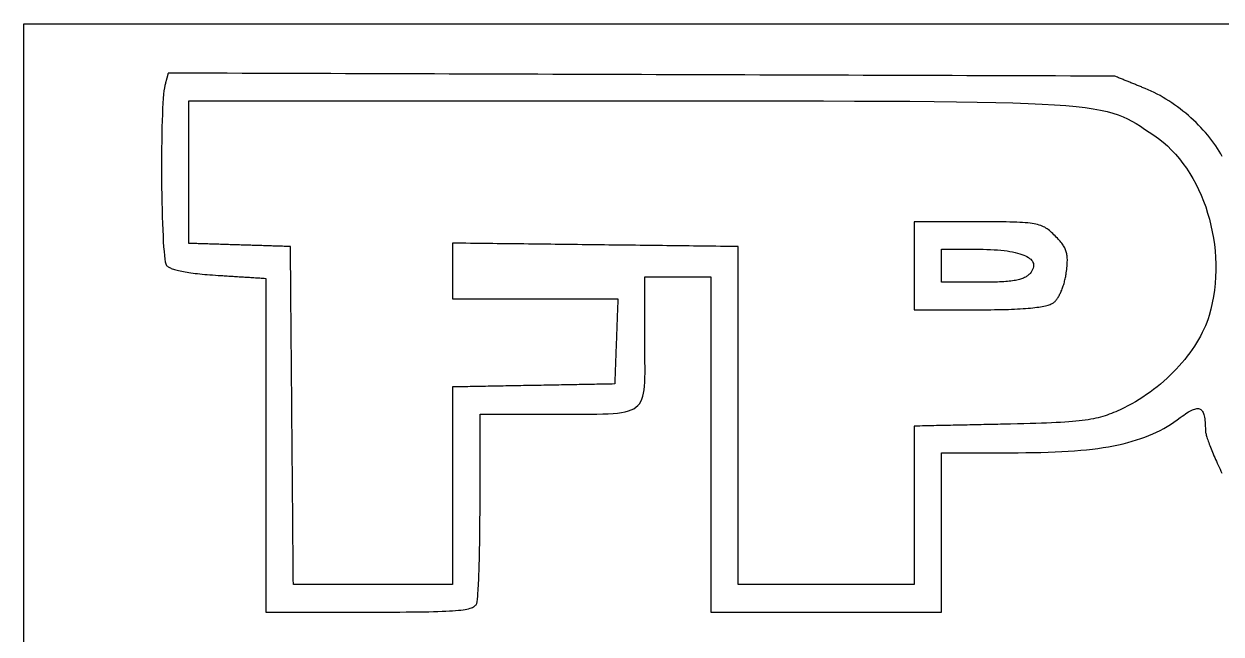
# Model space of a CAD drawing. Extents: x 0 to 124, y 0 to 63.
# Drawn here: x 0 to 61.5, y 31.3 to 62.7 of the extents above; entities that cross this region are included whole.
import ezdxf

# ---------------------------------------------------------------- set-up
doc = ezdxf.new("R2010")
doc.units = 0
doc.layers.get('0').update_dxf_attribs({"linetype": 'CONTINUOUS'})

msp = doc.modelspace()

# ---------------------------------------------------------------- linework, layer by layer
at = {"color": 7}
for points in [[(0, 30.347708), (0, 31.326667), (0, 31.326667), (0, 32.305625), (0, 33.284583), (0, 34.263542), (0, 35.2425), (0, 36.221458), (0, 37.200417), (0, 38.179375), (0, 39.158333), (0, 40.137292), (0, 41.11625), (0, 42.095208), (0, 43.074167), (0, 44.053125), (0, 45.032083), (0, 46.011042), (0, 46.99), (0, 47.968958), (0, 48.947917), (0, 49.926875), (0, 50.905833), (0, 51.884792), (0, 52.86375), (0, 53.842708), (0, 54.821667), (0, 55.800625), (0, 56.779583), (0, 57.758542), (0, 58.7375), (0, 59.716458), (0, 60.695417), (0, 61.674375), (0, 62.653333), (1.935868, 62.653333), (3.871736, 62.653333), (5.807604, 62.653333), (7.743472, 62.653333), (9.67934, 62.653333), (11.615208, 62.653333), (13.551076, 62.653333), (15.486944, 62.653333), (17.422812, 62.653333), (19.358681, 62.653333), (21.294549, 62.653333), (23.230417, 62.653333), (25.166285, 62.653333), (27.102153, 62.653333), (29.038022, 62.653333), (30.973889, 62.653333), (32.909758, 62.653333), (34.845625, 62.653333), (36.781492, 62.653333), (38.717361, 62.653333), (40.653228, 62.653333), (42.589097, 62.653333), (44.524964, 62.653333), (46.460833, 62.653333), (48.3967, 62.653333), (50.332569, 62.653333), (52.268436, 62.653333), (54.204306, 62.653333), (56.140172, 62.653333), (58.076042, 62.653333), (60.011908, 62.653333), (61.947778, 62.653333)], [(61.547177, 55.850374), (61.469741, 55.98881), (61.38731, 56.126988), (61.300058, 56.264756), (61.208152, 56.401963), (61.111762, 56.538456), (61.011054, 56.674084), (60.9062, 56.808695), (60.797369, 56.942135), (60.684729, 57.074255), (60.568448, 57.204901), (60.448695, 57.333922), (60.325643, 57.461166), (60.199456, 57.586481), (60.070309, 57.709714), (59.938364, 57.830714), (59.803795, 57.949329), (59.666767, 58.065407), (59.527454, 58.178796), (59.386021, 58.289344), (59.242638, 58.3969), (59.097474, 58.50131), (58.950702, 58.602423), (58.802484, 58.700088), (58.652991, 58.794152), (58.502398, 58.884463), (58.350867, 58.970869), (58.198568, 59.053219), (58.045675, 59.13136), (57.892352, 59.205141), (57.738769, 59.274409), (57.585096, 59.339012), (57.53623, 59.358799), (57.487363, 59.378585), (57.438496, 59.398372), (57.389629, 59.418158), (57.340762, 59.437945), (57.291899, 59.457732), (57.243032, 59.477518), (57.194165, 59.497305), (57.145298, 59.517091), (57.096431, 59.536878), (57.047565, 59.556665), (56.998698, 59.576451), (56.949831, 59.596238), (56.900964, 59.616024), (56.852098, 59.635811), (56.803231, 59.655598), (56.754367, 59.675384), (56.7055, 59.695171), (56.656633, 59.714957), (56.607766, 59.734744), (56.5589, 59.754531), (56.510033, 59.774317), (56.461166, 59.794104), (56.412299, 59.81389), (56.363433, 59.833677), (56.314566, 59.853464), (56.265702, 59.873251), (56.216835, 59.893038), (56.167968, 59.912825), (56.119101, 59.932612), (56.070235, 59.952399), (56.021111, 59.972222), (55.261524, 59.974661), (54.501937, 59.977099), (53.74235, 59.979537), (52.982763, 59.981976), (52.223176, 59.984414), (51.463589, 59.986853), (50.704002, 59.989291), (49.944412, 59.991729), (49.184825, 59.994168), (48.425238, 59.996606), (47.665651, 59.999045), (46.906064, 60.001483), (46.146477, 60.003921), (45.38689, 60.00636), (44.627303, 60.008798), (43.867716, 60.011237), (43.108129, 60.013675), (42.348542, 60.016113), (41.588955, 60.018552), (40.829368, 60.02099), (40.069781, 60.023429), (39.310194, 60.025867), (38.550607, 60.028305), (37.79102, 60.030744), (37.03143, 60.033182), (36.271843, 60.035621), (35.512256, 60.038059), (34.752669, 60.040497), (33.993082, 60.042936), (33.233495, 60.045374), (32.473908, 60.047813), (31.714321, 60.050251), (30.954734, 60.052689), (30.195147, 60.055128), (29.43556, 60.057566), (28.675973, 60.060005), (27.916386, 60.062443), (27.156799, 60.064881), (26.397212, 60.06732), (25.637625, 60.069758), (24.878037, 60.072197), (24.11845, 60.074635), (23.358863, 60.077073), (22.599276, 60.079512), (21.839689, 60.08195), (21.080102, 60.084389), (20.320515, 60.086827), (19.560927, 60.089265), (18.80134, 60.091704), (18.041753, 60.094142), (17.282166, 60.096581), (16.522579, 60.099019), (15.762992, 60.101457), (15.003405, 60.103896), (14.243818, 60.106334), (13.484231, 60.108773), (12.724644, 60.111211), (11.965056, 60.113649), (11.205469, 60.116088), (10.445882, 60.118526), (9.686295, 60.120965), (8.926708, 60.123403), (8.167121, 60.125841), (7.407534, 60.12828), (7.402155, 60.108202), (7.396775, 60.088124), (7.391396, 60.068045), (7.386017, 60.047967), (7.380638, 60.027889), (7.375259, 60.007811), (7.36988, 59.987733), (7.364501, 59.967655), (7.359121, 59.947577), (7.353742, 59.927498), (7.348363, 59.90742), (7.342984, 59.887342), (7.337605, 59.867264), (7.332226, 59.847186), (7.326846, 59.827108), (7.321467, 59.80703), (7.316088, 59.786953), (7.310709, 59.766876), (7.30533, 59.746798), (7.299951, 59.726721), (7.294572, 59.706644), (7.289192, 59.686566), (7.283813, 59.666489), (7.278434, 59.646412), (7.273055, 59.626335), (7.267676, 59.606257), (7.262297, 59.58618), (7.256917, 59.566103), (7.251538, 59.546025), (7.246159, 59.525948), (7.24078, 59.505871), (7.235401, 59.485794), (7.211641, 59.374067), (7.189754, 59.225042), (7.169722, 59.041311), (7.151524, 58.825469), (7.135144, 58.580111), (7.120559, 58.307829), (7.107749, 58.011219), (7.096691, 57.692874), (7.08737, 57.355389), (7.079764, 57.001358), (7.073854, 56.633374), (7.069621, 56.254033), (7.067052, 55.865929), (7.066121, 55.471655), (7.066798, 55.073805), (7.069056, 54.674975), (7.0729, 54.277757), (7.078302, 53.884746), (7.085239, 53.498537), (7.093691, 53.121724), (7.10364, 52.7569), (7.115064, 52.40666), (7.127945, 52.073597), (7.142262, 51.760307), (7.157996, 51.469383), (7.175127, 51.20342), (7.193635, 50.965011), (7.2135, 50.756751), (7.234701, 50.581234), (7.257219, 50.441055), (7.281036, 50.338806), (7.306129, 50.277083), (7.323248, 50.253774), (7.344804, 50.230866), (7.370786, 50.208359), (7.401175, 50.186255), (7.435958, 50.164561), (7.475121, 50.143275), (7.518649, 50.122405), (7.566528, 50.10195), (7.618742, 50.081915), (7.675279, 50.0623), (7.736122, 50.043109), (7.801257, 50.024347), (7.87067, 50.006017), (7.944346, 49.988118), (8.022271, 49.970657), (8.10443, 49.953636), (8.190809, 49.937056), (8.281392, 49.920921), (8.376166, 49.905235), (8.475115, 49.890001), (8.578226, 49.875221), (8.685483, 49.860895), (8.796873, 49.84703), (8.91238, 49.833627), (9.03199, 49.82069), (9.155688, 49.808221), (9.28346, 49.796224), (9.415292, 49.784701), (9.551168, 49.773655), (9.691074, 49.763088), (9.834996, 49.753004), (9.982919, 49.743406), (10.059009, 49.738659), (10.135099, 49.733912), (10.211189, 49.729165), (10.287278, 49.724418), (10.363368, 49.719671), (10.439458, 49.714924), (10.515548, 49.710177), (10.591638, 49.70543), (10.667727, 49.700683), (10.743817, 49.695936), (10.819907, 49.691189), (10.895997, 49.686442), (10.972087, 49.681695), (11.048176, 49.676948), (11.124266, 49.672201), (11.200356, 49.667454), (11.276446, 49.662707), (11.352536, 49.65796), (11.428626, 49.653213), (11.504716, 49.648466), (11.580805, 49.643719), (11.656895, 49.638972), (11.732985, 49.634226), (11.809075, 49.629479), (11.885165, 49.624732), (11.961254, 49.619985), (12.037344, 49.615238), (12.113434, 49.610491), (12.189524, 49.605744), (12.265614, 49.600997), (12.341703, 49.59625), (12.417793, 49.591503), (12.417793, 49.323753), (12.417793, 49.056003), (12.417793, 48.788253), (12.417793, 48.520503), (12.417793, 48.252753), (12.417793, 47.985003), (12.417793, 47.717253), (12.417793, 47.449503), (12.417793, 47.181754), (12.417793, 46.914004), (12.417793, 46.646254), (12.417793, 46.378504), (12.417793, 46.110754), (12.417793, 45.843004), (12.417793, 45.575254), (12.417793, 45.307505), (12.417793, 45.039754), (12.417793, 44.772005), (12.417793, 44.504255), (12.417793, 44.236505), (12.417793, 43.968755), (12.417793, 43.701005), (12.417793, 43.433255), (12.417793, 43.165505), (12.417793, 42.897755), (12.417793, 42.630006), (12.417793, 42.362255), (12.417793, 42.094506), (12.417793, 41.826756), (12.417793, 41.559006), (12.417793, 41.291256), (12.417793, 41.023506), (12.417793, 40.755756), (12.417793, 40.488006), (12.417793, 40.220257), (12.417793, 39.952507), (12.417793, 39.684757), (12.417793, 39.417007), (12.417793, 39.149257), (12.417793, 38.881507), (12.417793, 38.613757), (12.417793, 38.346007), (12.417793, 38.078257), (12.417793, 37.810507), (12.417793, 37.542758), (12.417793, 37.275008), (12.417793, 37.007258), (12.417793, 36.739508), (12.417793, 36.471758), (12.417793, 36.204008), (12.417793, 35.936258), (12.417793, 35.668508), (12.417793, 35.400758), (12.417793, 35.133009), (12.417793, 34.865259), (12.417793, 34.597509), (12.417793, 34.329759), (12.417793, 34.062009), (12.417793, 33.794259), (12.417793, 33.526509), (12.417793, 33.258759), (12.417793, 32.991009), (12.417793, 32.723259), (12.417793, 32.45551), (12.584419, 32.45551), (12.751045, 32.45551), (12.917671, 32.45551), (13.084297, 32.45551), (13.250923, 32.45551), (13.417549, 32.45551), (13.584174, 32.45551), (13.7508, 32.45551), (13.917426, 32.45551), (14.084052, 32.45551), (14.250678, 32.45551), (14.417304, 32.45551), (14.58393, 32.45551), (14.750555, 32.45551), (14.917181, 32.45551), (15.083807, 32.45551), (15.250433, 32.45551), (15.417059, 32.45551), (15.583685, 32.45551), (15.750311, 32.45551), (15.916936, 32.45551), (16.083562, 32.45551), (16.250188, 32.45551), (16.416814, 32.45551), (16.58344, 32.45551), (16.750066, 32.45551), (16.916692, 32.45551), (17.083318, 32.45551), (17.249943, 32.45551), (17.416569, 32.45551), (17.583195, 32.45551), (17.749821, 32.45551), (18.170062, 32.455696), (18.568349, 32.45626), (18.945277, 32.457389), (19.301438, 32.4588), (19.637427, 32.460776), (19.953837, 32.463598), (20.251262, 32.466956), (20.530295, 32.470992), (20.791531, 32.47579), (21.035562, 32.481378), (21.262983, 32.487784), (21.474387, 32.495094), (21.670368, 32.503335), (21.851519, 32.512564), (22.018434, 32.522808), (22.171707, 32.534154), (22.311932, 32.546628), (22.439701, 32.560259), (22.55561, 32.575132), (22.66025, 32.591275), (22.754217, 32.608745), (22.838103, 32.627569), (22.912503, 32.647833), (22.97801, 32.669536), (23.035217, 32.692762), (23.084719, 32.71757), (23.127108, 32.743986), (23.162979, 32.772039), (23.192926, 32.801808), (23.217541, 32.833332), (23.237418, 32.866657), (23.253139, 32.901972), (23.253139, 32.901972), (23.261919, 32.930914), (23.270588, 32.971486), (23.279137, 33.023364), (23.28755, 33.086221), (23.295819, 33.159728), (23.303933, 33.243568), (23.31188, 33.337407), (23.31965, 33.440926), (23.327233, 33.553795), (23.334616, 33.67569), (23.34179, 33.806282), (23.348741, 33.945254), (23.355461, 34.092272), (23.361938, 34.247015), (23.368161, 34.409154), (23.374119, 34.578368), (23.3798, 34.754328), (23.385193, 34.936709), (23.39029, 35.125186), (23.395077, 35.319433), (23.399544, 35.519124), (23.403682, 35.723935), (23.407478, 35.93354), (23.410921, 36.147612), (23.414, 36.365827), (23.416709, 36.587859), (23.419023, 36.813382), (23.420942, 37.04207), (23.422466, 37.273599), (23.423567, 37.507643), (23.424244, 37.743875), (23.424444, 37.981971), (23.424444, 38.12677), (23.424444, 38.27157), (23.424444, 38.416369), (23.424444, 38.561169), (23.424444, 38.705969), (23.424444, 38.850768), (23.424444, 38.995568), (23.424444, 39.140367), (23.424444, 39.285167), (23.424444, 39.429966), (23.424444, 39.574766), (23.424444, 39.719565), (23.424444, 39.864365), (23.424444, 40.009164), (23.424444, 40.153964), (23.424444, 40.298763), (23.424444, 40.443563), (23.424444, 40.588362), (23.424444, 40.733162), (23.424444, 40.877961), (23.424444, 41.022761), (23.424444, 41.16756), (23.424444, 41.31236), (23.424444, 41.457159), (23.424444, 41.601959), (23.424444, 41.746758), (23.424444, 41.891558), (23.424444, 42.036357), (23.424444, 42.181157), (23.424444, 42.325957), (23.424444, 42.470756), (23.424444, 42.615556), (23.536892, 42.615676), (23.64934, 42.615796), (23.761788, 42.615917), (23.874236, 42.616037), (23.986684, 42.616158), (24.099132, 42.616278), (24.21158, 42.616399), (24.324028, 42.616519), (24.436476, 42.616639), (24.548924, 42.61676), (24.661371, 42.61688), (24.773819, 42.617001), (24.886267, 42.617121), (24.998715, 42.617242), (25.111163, 42.617362), (25.223611, 42.617482), (25.336059, 42.617603), (25.448507, 42.617723), (25.560955, 42.617844), (25.673403, 42.617964), (25.785851, 42.618085), (25.898299, 42.618205), (26.010746, 42.618326), (26.123194, 42.618446), (26.235642, 42.618566), (26.34809, 42.618687), (26.460538, 42.618807), (26.572986, 42.618928), (26.685434, 42.619048), (26.797882, 42.619169), (26.91033, 42.619289), (27.022778, 42.619409), (27.50015, 42.619175), (27.945435, 42.617989), (28.359743, 42.616663), (28.744184, 42.61607), (29.099871, 42.61703), (29.427909, 42.620408), (29.729413, 42.62704), (30.005494, 42.63777), (30.257259, 42.653439), (30.485819, 42.674894), (30.692288, 42.702975), (30.877772, 42.738526), (31.043383, 42.782392), (31.190235, 42.835415), (31.319433, 42.898439), (31.432091, 42.972308), (31.529316, 43.057865), (31.612222, 43.155953), (31.681917, 43.267417), (31.739515, 43.393099), (31.786122, 43.533843), (31.82285, 43.690493), (31.850818, 43.863892), (31.87111, 44.054883), (31.884854, 44.26431), (31.89318, 44.493016), (31.897159, 44.741846), (31.898006, 45.011642), (31.896595, 45.303248), (31.894337, 45.617507), (31.892079, 45.955263), (31.891232, 46.317359), (31.891232, 46.422164), (31.891232, 46.526969), (31.891232, 46.631773), (31.891232, 46.736578), (31.891232, 46.841383), (31.891232, 46.946188), (31.891232, 47.050992), (31.891232, 47.155797), (31.891232, 47.260602), (31.891232, 47.365406), (31.891232, 47.470211), (31.891232, 47.575016), (31.891232, 47.679821), (31.891232, 47.784625), (31.891232, 47.88943), (31.891232, 47.994234), (31.891232, 48.099039), (31.891232, 48.203844), (31.891232, 48.308649), (31.891232, 48.413454), (31.891232, 48.518258), (31.891232, 48.623063), (31.891232, 48.727867), (31.891232, 48.832672), (31.891232, 48.937477), (31.891232, 49.042282), (31.891232, 49.147087), (31.891232, 49.251891), (31.891232, 49.356696), (31.891232, 49.4615), (31.891232, 49.566305), (31.891111, 49.671111), (31.944028, 49.671111), (31.996944, 49.671111), (32.049861, 49.671111), (32.102778, 49.671111), (32.155694, 49.671111), (32.208611, 49.671111), (32.261528, 49.671111), (32.314444, 49.671111), (32.367361, 49.671111), (32.420278, 49.671111), (32.473194, 49.671111), (32.526111, 49.671111), (32.579028, 49.671111), (32.631944, 49.671111), (32.684861, 49.671111), (32.737778, 49.671111), (32.790694, 49.671111), (32.843611, 49.671111), (32.896528, 49.671111), (32.949444, 49.671111), (33.002361, 49.671111), (33.055278, 49.671111), (33.108194, 49.671111), (33.161111, 49.671111), (33.214028, 49.671111), (33.266944, 49.671111), (33.319861, 49.671111), (33.372778, 49.671111), (33.425694, 49.671111), (33.478611, 49.671111), (33.531528, 49.671111), (33.584444, 49.671111), (33.637361, 49.671111), (33.690278, 49.671111), (33.743194, 49.671111), (33.796111, 49.671111), (33.849028, 49.671111), (33.901944, 49.671111), (33.954861, 49.671111), (34.007778, 49.671111), (34.060694, 49.671111), (34.113611, 49.671111), (34.166528, 49.671111), (34.219444, 49.671111), (34.272361, 49.671111), (34.325278, 49.671111), (34.378194, 49.671111), (34.431111, 49.671111), (34.484028, 49.671111), (34.536944, 49.671111), (34.589861, 49.671111), (34.642778, 49.671111), (34.695694, 49.671111), (34.748611, 49.671111), (34.801528, 49.671111), (34.854444, 49.671111), (34.907361, 49.671111), (34.960278, 49.671111), (35.013194, 49.671111), (35.066111, 49.671111), (35.119028, 49.671111), (35.171944, 49.671111), (35.224861, 49.671111), (35.277778, 49.671111), (35.277778, 49.402118), (35.277778, 49.133125), (35.277778, 48.864132), (35.277778, 48.595139), (35.277778, 48.326146), (35.277778, 48.057153), (35.277778, 47.78816), (35.277778, 47.519167), (35.277778, 47.250174), (35.277778, 46.981181), (35.277778, 46.712187), (35.277778, 46.443194), (35.277778, 46.174201), (35.277778, 45.905208), (35.277778, 45.636215), (35.277778, 45.367222), (35.277778, 45.098229), (35.277778, 44.829236), (35.277778, 44.560243), (35.277778, 44.29125), (35.277778, 44.022257), (35.277778, 43.753264), (35.277778, 43.484271), (35.277778, 43.215278), (35.277778, 42.946285), (35.277778, 42.677292), (35.277778, 42.408299), (35.277778, 42.139306), (35.277778, 41.870312), (35.277778, 41.601319), (35.277778, 41.332326), (35.277778, 41.063333), (35.277778, 40.79434), (35.277778, 40.525347), (35.277778, 40.256354), (35.277778, 39.987361), (35.277778, 39.718368), (35.277778, 39.449375), (35.277778, 39.180382), (35.277778, 38.911389), (35.277778, 38.642396), (35.277778, 38.373403), (35.277778, 38.10441), (35.277778, 37.835417), (35.277778, 37.566424), (35.277778, 37.297431), (35.277778, 37.028437), (35.277778, 36.759444), (35.277778, 36.490451), (35.277778, 36.221458), (35.277778, 35.952465), (35.277778, 35.683472), (35.277778, 35.414479), (35.277778, 35.145486), (35.277778, 34.876493), (35.277778, 34.6075), (35.277778, 34.338506), (35.277778, 34.069514), (35.277778, 33.800519), (35.277778, 33.531528), (35.277778, 33.262533), (35.277778, 32.993542), (35.277778, 32.724547), (35.277778, 32.455556), (35.462986, 32.455556), (35.648194, 32.455556), (35.833403, 32.455556), (36.018611, 32.455556), (36.203819, 32.455556), (36.389028, 32.455556), (36.574236, 32.455556), (36.759444, 32.455556), (36.944653, 32.455556), (37.129861, 32.455556), (37.315069, 32.455556), (37.500278, 32.455556), (37.685486, 32.455556), (37.870694, 32.455556), (38.055903, 32.455556), (38.241111, 32.455556), (38.426319, 32.455556), (38.611528, 32.455556), (38.796736, 32.455556), (38.981944, 32.455556), (39.167153, 32.455556), (39.352361, 32.455556), (39.537569, 32.455556), (39.722778, 32.455556), (39.907986, 32.455556), (40.093194, 32.455556), (40.278403, 32.455556), (40.463611, 32.455556), (40.648819, 32.455556), (40.834028, 32.455556), (41.019236, 32.455556), (41.204444, 32.455556), (41.389653, 32.455556), (41.574861, 32.455556), (41.760069, 32.455556), (41.945278, 32.455556), (42.130486, 32.455556), (42.315694, 32.455556), (42.500903, 32.455556), (42.686111, 32.455556), (42.871319, 32.455556), (43.056528, 32.455556), (43.241736, 32.455556), (43.426944, 32.455556), (43.612153, 32.455556), (43.797361, 32.455556), (43.982569, 32.455556), (44.167778, 32.455556), (44.352986, 32.455556), (44.538194, 32.455556), (44.723403, 32.455556), (44.908611, 32.455556), (45.093819, 32.455556), (45.279028, 32.455556), (45.464236, 32.455556), (45.649444, 32.455556), (45.834653, 32.455556), (46.019861, 32.455556), (46.205069, 32.455556), (46.390278, 32.455556), (46.575486, 32.455556), (46.760694, 32.455556), (46.945903, 32.455556), (47.131111, 32.455556), (47.131111, 32.583436), (47.131111, 32.711319), (47.131111, 32.8392), (47.131111, 32.967083), (47.131111, 33.094964), (47.131111, 33.222847), (47.131111, 33.350728), (47.131111, 33.478611), (47.131111, 33.606492), (47.131111, 33.734375), (47.131111, 33.862256), (47.131111, 33.990139), (47.131111, 34.118019), (47.131111, 34.245903), (47.131111, 34.373783), (47.131111, 34.501667), (47.131111, 34.629549), (47.131111, 34.757431), (47.131111, 34.885312), (47.131111, 35.013194), (47.131111, 35.141076), (47.131111, 35.268958), (47.131111, 35.39684), (47.131111, 35.524722), (47.131111, 35.652604), (47.131111, 35.780486), (47.131111, 35.908368), (47.131111, 36.03625), (47.131111, 36.164132), (47.131111, 36.292014), (47.131111, 36.419896), (47.131111, 36.547778), (47.131111, 36.67566), (47.131111, 36.803542), (47.131111, 36.931424), (47.131111, 37.059306), (47.131111, 37.187187), (47.131111, 37.315069), (47.131111, 37.442951), (47.131111, 37.570833), (47.131111, 37.698715), (47.131111, 37.826597), (47.131111, 37.954479), (47.131111, 38.082361), (47.131111, 38.210243), (47.131111, 38.338125), (47.131111, 38.466007), (47.131111, 38.593889), (47.131111, 38.721771), (47.131111, 38.849653), (47.131111, 38.977535), (47.131111, 39.105417), (47.131111, 39.233299), (47.131111, 39.361181), (47.131111, 39.489062), (47.131111, 39.616944), (47.131111, 39.744826), (47.131111, 39.872708), (47.131111, 40.00059), (47.131111, 40.128472), (47.131111, 40.256354), (47.131111, 40.384236), (47.131111, 40.512118), (47.131111, 40.64), (47.253799, 40.64), (47.376484, 40.64), (47.499171, 40.64), (47.621856, 40.64), (47.744544, 40.64), (47.867231, 40.64), (47.989916, 40.64), (48.112604, 40.64), (48.235289, 40.64), (48.357976, 40.64), (48.480664, 40.64), (48.603349, 40.64), (48.726036, 40.64), (48.848721, 40.64), (48.971409, 40.64), (49.094094, 40.64), (49.216781, 40.64), (49.339469, 40.64), (49.462154, 40.64), (49.584841, 40.64), (49.707526, 40.64), (49.830214, 40.64), (49.952902, 40.64), (50.075586, 40.64), (50.198274, 40.64), (50.320959, 40.64), (50.443646, 40.64), (50.566334, 40.64), (50.689019, 40.64), (50.811707, 40.64), (50.934391, 40.64), (51.057079, 40.64), (51.4606, 40.641411), (51.851899, 40.645729), (52.231267, 40.653005), (52.599011, 40.6633), (52.955424, 40.676683), (53.300808, 40.693216), (53.635461, 40.712966), (53.959684, 40.735995), (54.273772, 40.762369), (54.578027, 40.792153), (54.872746, 40.825412), (55.158231, 40.862209), (55.434778, 40.90261), (55.702685, 40.946678), (55.962256, 40.99448), (56.213787, 41.046079), (56.457576, 41.101539), (56.693923, 41.160927), (56.923127, 41.224305), (57.145487, 41.291739), (57.361303, 41.363294), (57.570872, 41.439033), (57.774493, 41.519022), (57.972469, 41.603325), (58.165091, 41.692008), (58.352667, 41.785133), (58.535491, 41.882767), (58.713861, 41.984974), (58.888077, 42.091818), (59.05844, 42.203364), (59.225251, 42.319676), (59.388801, 42.44082), (59.480399, 42.509587), (59.567916, 42.572984), (59.651434, 42.630972), (59.731027, 42.683512), (59.806769, 42.730564), (59.878742, 42.772089), (59.947023, 42.808049), (60.011683, 42.838404), (60.072801, 42.863115), (60.130456, 42.882143), (60.184724, 42.895449), (60.235682, 42.902993), (60.283403, 42.904743), (60.327969, 42.900648), (60.369456, 42.890671), (60.407937, 42.874779), (60.443491, 42.85293), (60.476195, 42.825083), (60.506127, 42.791201), (60.533362, 42.751245), (60.557972, 42.705176), (60.580041, 42.652953), (60.599656, 42.594539), (60.616871, 42.529893), (60.631773, 42.458978), (60.644445, 42.381753), (60.654943, 42.29818), (60.663382, 42.208219), (60.669788, 42.111832), (60.674275, 42.008979), (60.676815, 41.89962), (60.677662, 41.783718), (60.679073, 41.7553), (60.68294, 41.722069), (60.689318, 41.684186), (60.698151, 41.641811), (60.709356, 41.595104), (60.722874, 41.544226), (60.73865, 41.489338), (60.7566, 41.430598), (60.776694, 41.368169), (60.798848, 41.302209), (60.822978, 41.232879), (60.849056, 41.16034), (60.876996, 41.084752), (60.906733, 41.006275), (60.93821, 40.925069), (60.971359, 40.841295), (61.006121, 40.755113), (61.042429, 40.666684), (61.080221, 40.576167), (61.119427, 40.483723), (61.159991, 40.389512), (61.201845, 40.293695), (61.244923, 40.196432), (61.289164, 40.097882), (61.334503, 39.998208), (61.380875, 39.897568), (61.428221, 39.796123), (61.476469, 39.694033), (61.525559, 39.591459)]]:
    msp.add_lwpolyline(points, dxfattribs=at)
for points in [[(13.762412, 42.545), (13.76007, 42.816198), (13.757727, 43.087396), (13.755385, 43.358594), (13.753042, 43.629792), (13.7507, 43.90099), (13.748357, 44.172187), (13.746015, 44.443386), (13.743672, 44.714583), (13.74133, 44.985781), (13.738988, 45.256979), (13.736645, 45.528177), (13.734303, 45.799375), (13.73196, 46.070573), (13.729618, 46.341771), (13.727275, 46.612969), (13.724933, 46.884167), (13.72259, 47.155365), (13.720248, 47.426562), (13.717906, 47.697761), (13.715563, 47.968958), (13.713221, 48.240156), (13.710878, 48.511354), (13.708536, 48.782552), (13.706193, 49.05375), (13.703851, 49.324948), (13.701508, 49.596146), (13.699166, 49.867344), (13.696824, 50.138542), (13.694481, 50.40974), (13.692139, 50.680937), (13.689796, 50.952136), (13.687778, 51.223333), (13.606198, 51.225873), (13.524618, 51.228413), (13.443038, 51.230953), (13.361458, 51.233493), (13.279878, 51.236033), (13.198299, 51.238573), (13.116719, 51.241113), (13.035139, 51.243653), (12.953559, 51.246193), (12.871979, 51.248733), (12.790399, 51.251273), (12.708819, 51.253813), (12.627239, 51.256353), (12.54566, 51.258893), (12.46408, 51.261433), (12.3825, 51.263973), (12.30092, 51.266513), (12.21934, 51.269053), (12.13776, 51.271593), (12.056181, 51.274133), (11.974601, 51.276673), (11.893021, 51.279213), (11.811441, 51.281753), (11.729861, 51.284293), (11.648281, 51.286833), (11.566701, 51.289373), (11.485121, 51.291913), (11.403542, 51.294453), (11.321962, 51.296993), (11.240382, 51.299533), (11.158802, 51.302073), (11.077222, 51.304613), (10.995642, 51.307153), (10.914062, 51.309693), (10.832482, 51.312233), (10.750903, 51.314773), (10.669323, 51.317313), (10.587743, 51.319853), (10.506163, 51.322393), (10.424583, 51.324933), (10.343003, 51.327473), (10.261424, 51.330013), (10.179844, 51.332553), (10.098264, 51.335093), (10.016684, 51.337633), (9.935104, 51.340173), (9.853524, 51.342713), (9.771944, 51.345253), (9.690364, 51.347793), (9.608785, 51.350333), (9.527205, 51.352873), (9.445625, 51.355413), (9.364045, 51.357953), (9.282465, 51.360493), (9.200885, 51.363033), (9.119306, 51.365573), (9.037726, 51.368113), (8.956146, 51.370653), (8.874566, 51.373193), (8.792986, 51.375733), (8.711406, 51.378273), (8.629826, 51.380813), (8.548246, 51.383353), (8.466667, 51.385893), (8.466667, 51.500215), (8.466667, 51.614537), (8.466667, 51.728859), (8.466667, 51.843181), (8.466667, 51.957503), (8.466667, 52.071824), (8.466667, 52.186146), (8.466667, 52.300468), (8.466667, 52.41479), (8.466667, 52.529111), (8.466667, 52.643433), (8.466667, 52.757755), (8.466667, 52.872077), (8.466667, 52.986399), (8.466667, 53.100721), (8.466667, 53.215042), (8.466667, 53.329364), (8.466667, 53.443686), (8.466667, 53.558008), (8.466667, 53.67233), (8.466667, 53.786652), (8.466667, 53.900973), (8.466667, 54.015295), (8.466667, 54.129617), (8.466667, 54.243939), (8.466667, 54.358261), (8.466667, 54.472582), (8.466667, 54.586904), (8.466667, 54.701226), (8.466667, 54.815548), (8.466667, 54.92987), (8.466667, 55.044192), (8.466667, 55.158513), (8.466667, 55.272835), (8.466667, 55.387157), (8.466667, 55.501479), (8.466667, 55.615801), (8.466667, 55.730123), (8.466667, 55.844444), (8.466667, 55.958766), (8.466667, 56.073088), (8.466667, 56.18741), (8.466667, 56.301731), (8.466667, 56.416053), (8.466667, 56.530375), (8.466667, 56.644697), (8.466667, 56.759019), (8.466667, 56.873341), (8.466667, 56.987662), (8.466667, 57.101984), (8.466667, 57.216306), (8.466667, 57.330628), (8.466667, 57.44495), (8.466667, 57.559272), (8.466667, 57.673593), (8.466667, 57.787915), (8.466667, 57.902237), (8.466667, 58.016559), (8.466667, 58.130881), (8.466667, 58.245203), (8.466667, 58.359524), (8.466667, 58.473846), (8.466667, 58.588168), (8.466667, 58.702222), (9.175031, 58.702222), (9.883396, 58.702222), (10.59176, 58.702222), (11.300125, 58.702222), (12.00849, 58.702222), (12.716854, 58.702222), (13.425219, 58.702222), (14.133583, 58.702222), (14.841948, 58.702222), (15.550312, 58.702222), (16.258677, 58.702222), (16.967041, 58.702222), (17.675406, 58.702222), (18.38377, 58.702222), (19.092135, 58.702222), (19.800499, 58.702222), (20.508864, 58.702222), (21.217228, 58.702222), (21.925593, 58.702222), (22.633957, 58.702222), (23.342322, 58.702222), (24.050687, 58.702222), (24.759051, 58.702222), (25.467416, 58.702222), (26.17578, 58.702222), (26.884145, 58.702222), (27.592509, 58.702222), (28.300875, 58.702222), (29.009238, 58.702222), (29.717602, 58.702222), (30.425969, 58.702222), (31.134332, 58.702222), (33.401669, 58.702316), (35.523362, 58.702361), (37.504771, 58.701994), (39.351255, 58.700894), (41.068173, 58.698692), (42.660889, 58.695026), (44.134755, 58.689554), (45.495134, 58.681923), (46.747388, 58.67178), (47.896873, 58.658772), (48.94895, 58.64255), (49.908976, 58.622758), (50.782313, 58.599048), (51.574322, 58.571066), (52.290362, 58.538461), (52.935787, 58.500879), (53.515966, 58.457971), (54.036251, 58.409383), (54.502002, 58.354764), (54.918582, 58.293761), (55.291347, 58.226023), (55.625659, 58.151198), (55.926877, 58.068933), (56.200362, 57.978877), (56.451469, 57.880678), (56.685561, 57.773983), (56.907997, 57.658442), (57.124137, 57.533701), (57.33934, 57.399409), (57.558965, 57.255214), (57.78837, 57.100764), (58.032918, 56.935706), (58.271201, 56.766282), (58.501503, 56.583634), (58.72366, 56.388312), (58.937502, 56.180866), (59.142859, 55.961844), (59.339565, 55.731795), (59.527454, 55.491269), (59.706352, 55.240814), (59.876097, 54.98098), (60.036518, 54.712316), (60.187448, 54.435371), (60.328714, 54.150694), (60.460156, 53.858835), (60.581599, 53.560341), (60.692879, 53.255763), (60.793828, 52.94565), (60.884277, 52.630551), (60.964056, 52.311014), (61.032997, 51.98759), (61.090934, 51.660827), (61.137701, 51.331274), (61.173123, 50.99948), (61.197027, 50.665995), (61.209276, 50.331367), (61.209558, 49.996147), (61.19793, 49.660882), (61.174139, 49.326122), (61.137986, 48.992417), (61.089317, 48.660314), (61.027959, 48.330365), (60.953752, 48.003116), (60.86652, 47.679119), (60.811867, 47.504448), (60.749527, 47.329162), (60.679697, 47.153474), (60.602582, 46.977596), (60.518384, 46.801743), (60.427306, 46.626128), (60.329541, 46.450963), (60.225299, 46.276464), (60.114778, 46.102844), (59.998181, 45.930315), (59.875708, 45.759091), (59.747559, 45.589386), (59.613938, 45.421414), (59.475045, 45.255387), (59.331084, 45.09152), (59.182254, 44.930025), (59.028756, 44.771116), (58.870794, 44.615007), (58.708567, 44.461912), (58.542276, 44.312043), (58.372124, 44.165613), (58.198314, 44.022838), (58.021045, 43.88393), (57.840519, 43.749102), (57.656936, 43.618568), (57.4705, 43.492542), (57.281411, 43.371236), (57.08987, 43.254865), (56.896082, 43.143642), (56.700242, 43.037781), (56.502557, 42.937494), (56.303226, 42.842996), (56.187766, 42.790896), (56.074826, 42.741546), (55.963693, 42.694859), (55.853646, 42.650745), (55.743972, 42.609115), (55.633953, 42.569882), (55.522876, 42.532955), (55.410021, 42.498247), (55.294671, 42.465668), (55.176115, 42.43513), (55.053631, 42.406544), (54.926507, 42.37982), (54.79402, 42.354872), (54.655463, 42.331608), (54.510113, 42.309945), (54.357256, 42.289788), (54.196175, 42.271052), (54.026153, 42.253647), (53.846476, 42.237484), (53.656425, 42.222473), (53.455285, 42.208528), (53.24234, 42.195557), (53.016875, 42.183475), (52.778169, 42.172189), (52.525512, 42.161614), (52.25818, 42.15166), (51.975464, 42.14224), (51.676644, 42.133262), (51.361004, 42.124638), (51.02783, 42.116281), (50.676401, 42.108099), (50.306004, 42.100008), (50.162689, 42.096963), (50.019371, 42.093918), (49.876055, 42.090873), (49.73274, 42.087827), (49.589425, 42.084782), (49.446107, 42.081737), (49.302791, 42.078692), (49.159476, 42.075647), (49.016161, 42.072601), (48.872843, 42.069556), (48.729527, 42.066511), (48.586212, 42.063466), (48.442897, 42.060421), (48.299579, 42.057376), (48.156264, 42.05433), (48.012948, 42.051285), (47.869633, 42.04824), (47.726315, 42.045195), (47.583, 42.04215), (47.439684, 42.039105), (47.296369, 42.036059), (47.153051, 42.033014), (47.009736, 42.029969), (46.866421, 42.026924), (46.723105, 42.023879), (46.579787, 42.020833), (46.436472, 42.017788), (46.293157, 42.014743), (46.149841, 42.011698), (46.006523, 42.008653), (45.863208, 42.005608), (45.719893, 42.002562), (45.719893, 41.875439), (45.719893, 41.748316), (45.719893, 41.621193), (45.719893, 41.49407), (45.719893, 41.366947), (45.719893, 41.239824), (45.719893, 41.1127), (45.719893, 40.985577), (45.719893, 40.858454), (45.719893, 40.731331), (45.719893, 40.604208), (45.719893, 40.477085), (45.719893, 40.349962), (45.719893, 40.222839), (45.719893, 40.095715), (45.719893, 39.968592), (45.719893, 39.841469), (45.719893, 39.714346), (45.719893, 39.587223), (45.719893, 39.4601), (45.719893, 39.332976), (45.719893, 39.205853), (45.719893, 39.07873), (45.719893, 38.951607), (45.719893, 38.824484), (45.719893, 38.697361), (45.719893, 38.570238), (45.719893, 38.443114), (45.719893, 38.315991), (45.719893, 38.188868), (45.719893, 38.061745), (45.719893, 37.934622), (45.719893, 37.807499), (45.719893, 37.680376), (45.719893, 37.553253), (45.719893, 37.42613), (45.719893, 37.299006), (45.719893, 37.171883), (45.719893, 37.04476), (45.719893, 36.917637), (45.719893, 36.790514), (45.719893, 36.663391), (45.719893, 36.536268), (45.719893, 36.409145), (45.719893, 36.282021), (45.719893, 36.154898), (45.719893, 36.027775), (45.719893, 35.900652), (45.719893, 35.773529), (45.719893, 35.646406), (45.719893, 35.519283), (45.719893, 35.392159), (45.719893, 35.265036), (45.719893, 35.137913), (45.719893, 35.01079), (45.719893, 34.883667), (45.719893, 34.756544), (45.719893, 34.629421), (45.719893, 34.502297), (45.719893, 34.375176), (45.719893, 34.248052), (45.719893, 34.120927), (45.719893, 33.993806), (45.719893, 33.866682), (45.578782, 33.866682), (45.437671, 33.866682), (45.296559, 33.866682), (45.155448, 33.866682), (45.014337, 33.866682), (44.873226, 33.866682), (44.732115, 33.866682), (44.591004, 33.866682), (44.449893, 33.866682), (44.308782, 33.866682), (44.167671, 33.866682), (44.026559, 33.866682), (43.885448, 33.866682), (43.744337, 33.866682), (43.603226, 33.866682), (43.462115, 33.866682), (43.321004, 33.866682), (43.179893, 33.866682), (43.038782, 33.866682), (42.897671, 33.866682), (42.756559, 33.866682), (42.615448, 33.866682), (42.474337, 33.866682), (42.333226, 33.866682), (42.192115, 33.866682), (42.051004, 33.866682), (41.909893, 33.866682), (41.768782, 33.866682), (41.627671, 33.866682), (41.486559, 33.866682), (41.345448, 33.866682), (41.204337, 33.866682), (41.063226, 33.866682), (40.922115, 33.866682), (40.781004, 33.866682), (40.639893, 33.866682), (40.498782, 33.866682), (40.357671, 33.866682), (40.216559, 33.866682), (40.075448, 33.866682), (39.934337, 33.866682), (39.793226, 33.866682), (39.652115, 33.866682), (39.511004, 33.866682), (39.369893, 33.866682), (39.228782, 33.866682), (39.087671, 33.866682), (38.946559, 33.866682), (38.805448, 33.866682), (38.664337, 33.866682), (38.523226, 33.866682), (38.382115, 33.866682), (38.241004, 33.866682), (38.099893, 33.866682), (37.958782, 33.866682), (37.817671, 33.866682), (37.676559, 33.866682), (37.535448, 33.866682), (37.394337, 33.866682), (37.253226, 33.866682), (37.112115, 33.866682), (36.971004, 33.866682), (36.829893, 33.866682), (36.688782, 33.866682), (36.688773, 34.137881), (36.688768, 34.409076), (36.688759, 34.680276), (36.688753, 34.951474), (36.688745, 35.222672), (36.688736, 35.493869), (36.688731, 35.765067), (36.688722, 36.036265), (36.688717, 36.307463), (36.688708, 36.578661), (36.6887, 36.849859), (36.688694, 37.121057), (36.688686, 37.392255), (36.68868, 37.663453), (36.688672, 37.934651), (36.688663, 38.205849), (36.688657, 38.477047), (36.688649, 38.748244), (36.688643, 39.019442), (36.688635, 39.29064), (36.688629, 39.561838), (36.688621, 39.833036), (36.688612, 40.104234), (36.688607, 40.375432), (36.688598, 40.64663), (36.688593, 40.917828), (36.688584, 41.189026), (36.688576, 41.460224), (36.68857, 41.731422), (36.688562, 42.002619), (36.688556, 42.273817), (36.688547, 42.545015), (36.688539, 42.816213), (36.688533, 43.087411), (36.688525, 43.358609), (36.688519, 43.629807), (36.688511, 43.901005), (36.688502, 44.172203), (36.688497, 44.443401), (36.688488, 44.714599), (36.688482, 44.985797), (36.688474, 45.256994), (36.688466, 45.528192), (36.68846, 45.79939), (36.688451, 46.070588), (36.688446, 46.341786), (36.688437, 46.612984), (36.688432, 46.884182), (36.688423, 47.15538), (36.688415, 47.426578), (36.688409, 47.697776), (36.688401, 47.968974), (36.688395, 48.240172), (36.688387, 48.511369), (36.688378, 48.782567), (36.688372, 49.053765), (36.688364, 49.324963), (36.688358, 49.596161), (36.68835, 49.867359), (36.688341, 50.138557), (36.688336, 50.409755), (36.688327, 50.680953), (36.688322, 50.952151), (36.688313, 51.223349), (36.459016, 51.226086), (36.229716, 51.228824), (36.000419, 51.231561), (35.771119, 51.234299), (35.541822, 51.237036), (35.312525, 51.239774), (35.083225, 51.242511), (34.853928, 51.245249), (34.624628, 51.247987), (34.395331, 51.250724), (34.166034, 51.253462), (33.936734, 51.256199), (33.707437, 51.258937), (33.478137, 51.261674), (33.24884, 51.264412), (33.019543, 51.267149), (32.790243, 51.269887), (32.560946, 51.272625), (32.331646, 51.275362), (32.102349, 51.2781), (31.873049, 51.280837), (31.643752, 51.283575), (31.414455, 51.286312), (31.185155, 51.28905), (30.955858, 51.291787), (30.726558, 51.294525), (30.497261, 51.297263), (30.267964, 51.3), (30.038664, 51.302738), (29.809367, 51.305475), (29.580067, 51.308213), (29.35077, 51.31095), (29.121473, 51.313688), (28.892173, 51.316425), (28.662876, 51.319163), (28.433576, 51.321901), (28.204279, 51.324638), (27.97498, 51.327376), (27.745682, 51.330113), (27.516384, 51.332851), (27.287085, 51.335588), (27.057787, 51.338326), (26.828489, 51.341063), (26.599191, 51.343801), (26.369893, 51.346539), (26.140594, 51.349276), (25.911296, 51.352014), (25.681998, 51.354751), (25.4527, 51.357489), (25.223401, 51.360226), (24.994103, 51.362964), (24.764805, 51.365701), (24.535507, 51.368439), (24.306209, 51.371177), (24.07691, 51.373914), (23.847612, 51.376652), (23.618314, 51.379389), (23.389015, 51.382127), (23.159717, 51.384864), (22.930419, 51.387602), (22.701121, 51.390339), (22.471823, 51.393077), (22.242524, 51.395815), (22.013333, 51.398736), (22.013333, 51.354103), (22.013333, 51.30947), (22.013333, 51.264837), (22.013333, 51.220204), (22.013333, 51.175571), (22.013333, 51.130938), (22.013333, 51.086305), (22.013333, 51.041672), (22.013333, 50.997039), (22.013333, 50.952406), (22.013333, 50.907773), (22.013333, 50.86314), (22.013333, 50.818507), (22.013333, 50.773874), (22.013333, 50.729241), (22.013333, 50.684608), (22.013333, 50.639975), (22.013333, 50.595342), (22.013333, 50.550709), (22.013333, 50.506076), (22.013333, 50.461443), (22.013333, 50.41681), (22.013333, 50.372177), (22.013333, 50.327544), (22.013333, 50.282911), (22.013333, 50.238278), (22.013333, 50.193645), (22.013333, 50.149012), (22.013333, 50.104379), (22.013333, 50.059746), (22.013333, 50.015113), (22.013333, 49.970479), (22.013333, 49.925846), (22.013333, 49.881213), (22.013333, 49.83658), (22.013333, 49.791947), (22.013333, 49.747314), (22.013333, 49.702681), (22.013333, 49.658048), (22.013333, 49.613415), (22.013333, 49.568782), (22.013333, 49.524149), (22.013333, 49.479516), (22.013333, 49.434883), (22.013333, 49.39025), (22.013333, 49.345617), (22.013333, 49.300984), (22.013333, 49.256351), (22.013333, 49.211718), (22.013333, 49.167085), (22.013333, 49.122452), (22.013333, 49.077819), (22.013333, 49.033186), (22.013333, 48.988553), (22.013333, 48.94392), (22.013333, 48.899286), (22.013333, 48.854654), (22.013333, 48.81002), (22.013333, 48.765387), (22.013333, 48.720754), (22.013333, 48.676121), (22.013333, 48.631488), (22.013333, 48.586855), (22.013333, 48.542222), (22.145996, 48.542222), (22.278659, 48.542222), (22.411321, 48.542222), (22.543984, 48.542222), (22.676647, 48.542222), (22.809309, 48.542222), (22.941972, 48.542222), (23.074635, 48.542222), (23.207297, 48.542222), (23.33996, 48.542222), (23.472622, 48.542222), (23.605285, 48.542222), (23.737948, 48.542222), (23.87061, 48.542222), (24.003273, 48.542222), (24.135936, 48.542222), (24.268598, 48.542222), (24.401261, 48.542222), (24.533923, 48.542222), (24.666586, 48.542222), (24.799249, 48.542222), (24.931912, 48.542222), (25.064574, 48.542222), (25.197237, 48.542222), (25.329899, 48.542222), (25.462562, 48.542222), (25.595225, 48.542222), (25.727887, 48.542222), (25.86055, 48.542222), (25.993213, 48.542222), (26.125876, 48.542222), (26.258538, 48.542222), (26.391201, 48.542222), (26.523863, 48.542222), (26.656526, 48.542222), (26.789189, 48.542222), (26.921851, 48.542222), (27.054514, 48.542222), (27.187177, 48.542222), (27.31984, 48.542222), (27.452502, 48.542222), (27.585165, 48.542222), (27.717827, 48.542222), (27.85049, 48.542222), (27.983153, 48.542222), (28.115815, 48.542222), (28.248477, 48.542222), (28.381142, 48.542222), (28.513803, 48.542222), (28.646467, 48.542222), (28.779129, 48.542222), (28.911793, 48.542222), (29.044454, 48.542222), (29.177115, 48.542222), (29.30978, 48.542222), (29.442441, 48.542222), (29.575105, 48.542222), (29.707767, 48.542222), (29.840431, 48.542222), (29.973092, 48.542222), (30.105756, 48.542222), (30.238418, 48.542222), (30.371082, 48.542222), (30.503743, 48.542222), (30.501203, 48.473872), (30.498663, 48.405521), (30.496123, 48.33717), (30.493583, 48.268819), (30.491043, 48.200469), (30.488503, 48.132118), (30.485963, 48.063768), (30.483423, 47.995417), (30.480883, 47.927066), (30.478343, 47.858715), (30.475803, 47.790365), (30.473263, 47.722014), (30.470723, 47.653663), (30.468183, 47.585313), (30.465643, 47.516962), (30.463103, 47.448611), (30.460563, 47.380261), (30.458023, 47.31191), (30.455483, 47.243559), (30.452943, 47.175208), (30.450403, 47.106858), (30.447863, 47.038507), (30.445323, 46.970156), (30.442783, 46.901806), (30.440243, 46.833455), (30.437703, 46.765104), (30.435163, 46.696754), (30.432623, 46.628403), (30.430083, 46.560052), (30.427543, 46.491701), (30.425003, 46.423351), (30.422463, 46.355), (30.419923, 46.286649), (30.417383, 46.218299), (30.414843, 46.149948), (30.412303, 46.081597), (30.409763, 46.013247), (30.407223, 45.944896), (30.404683, 45.876545), (30.402143, 45.808194), (30.399603, 45.739844), (30.397063, 45.671493), (30.394523, 45.603143), (30.391983, 45.534792), (30.389443, 45.466441), (30.386903, 45.39809), (30.384363, 45.32974), (30.381823, 45.261389), (30.379283, 45.193038), (30.376743, 45.124687), (30.374203, 45.056337), (30.371663, 44.987986), (30.369123, 44.919636), (30.366583, 44.851285), (30.364043, 44.782934), (30.361503, 44.714583), (30.358963, 44.646233), (30.356423, 44.577882), (30.353883, 44.509531), (30.351343, 44.441181), (30.348803, 44.37283), (30.346263, 44.304479), (30.343723, 44.236129), (30.338889, 44.167778), (30.208801, 44.165351), (30.078717, 44.162924), (29.948629, 44.160496), (29.818542, 44.158069), (29.688454, 44.155642), (29.558369, 44.153215), (29.428282, 44.150788), (29.298194, 44.148361), (29.168107, 44.145934), (29.038022, 44.143507), (28.907935, 44.14108), (28.777847, 44.138652), (28.64776, 44.136225), (28.517675, 44.133798), (28.387588, 44.131371), (28.2575, 44.128944), (28.127413, 44.126517), (27.997326, 44.12409), (27.867239, 44.121663), (27.737153, 44.119236), (27.607066, 44.116808), (27.476979, 44.114381), (27.346892, 44.111954), (27.216806, 44.109527), (27.086719, 44.1071), (26.956632, 44.104673), (26.826545, 44.102246), (26.696458, 44.099819), (26.566371, 44.097392), (26.436285, 44.094964), (26.306198, 44.092537), (26.176111, 44.09011), (26.046024, 44.087683), (25.915938, 44.085256), (25.785851, 44.082829), (25.655764, 44.080402), (25.525677, 44.077975), (25.39559, 44.075548), (25.265503, 44.07312), (25.135417, 44.070693), (25.00533, 44.068266), (24.875243, 44.065839), (24.745156, 44.063412), (24.615069, 44.060985), (24.484982, 44.058558), (24.354896, 44.056131), (24.224809, 44.053704), (24.094722, 44.051276), (23.964635, 44.048849), (23.834549, 44.046422), (23.704462, 44.043995), (23.574375, 44.041568), (23.444288, 44.039141), (23.314201, 44.036714), (23.184114, 44.034287), (23.054028, 44.03186), (22.923941, 44.029432), (22.793854, 44.027005), (22.663767, 44.024578), (22.533681, 44.022151), (22.403594, 44.019724), (22.273507, 44.017297), (22.14342, 44.01487), (22.013333, 44.012443), (22.013333, 43.853928), (22.013333, 43.695414), (22.013333, 43.5369), (22.013333, 43.378386), (22.013333, 43.219872), (22.013333, 43.061357), (22.013333, 42.902843), (22.013333, 42.744329), (22.013333, 42.585815), (22.013333, 42.4273), (22.013333, 42.268786), (22.013333, 42.110272), (22.013333, 41.951758), (22.013333, 41.793244), (22.013333, 41.634729), (22.013333, 41.476215), (22.013333, 41.317701), (22.013333, 41.159186), (22.013333, 41.000672), (22.013333, 40.842158), (22.013333, 40.683644), (22.013333, 40.52513), (22.013333, 40.366615), (22.013333, 40.208101), (22.013333, 40.049587), (22.013333, 39.891073), (22.013333, 39.732558), (22.013333, 39.574044), (22.013333, 39.41553), (22.013333, 39.257016), (22.013333, 39.098502), (22.013333, 38.939987), (22.013333, 38.781473), (22.013333, 38.622959), (22.013333, 38.464445), (22.013333, 38.30593), (22.013333, 38.147416), (22.013333, 37.988902), (22.013333, 37.830388), (22.013333, 37.671873), (22.013333, 37.513359), (22.013333, 37.354845), (22.013333, 37.196331), (22.013333, 37.037817), (22.013333, 36.879302), (22.013333, 36.720788), (22.013333, 36.562274), (22.013333, 36.40376), (22.013333, 36.245245), (22.013333, 36.086731), (22.013333, 35.928217), (22.013333, 35.769703), (22.013333, 35.611189), (22.013333, 35.452674), (22.013333, 35.29416), (22.013333, 35.135646), (22.013333, 34.977132), (22.013333, 34.818617), (22.013333, 34.660103), (22.013333, 34.501589), (22.013333, 34.343074), (22.013333, 34.184561), (22.013333, 34.026045), (22.013333, 33.867532), (21.885579, 33.867532), (21.757824, 33.867532), (21.63007, 33.867532), (21.502315, 33.867532), (21.374561, 33.867532), (21.246806, 33.867532), (21.119052, 33.867532), (20.991297, 33.867532), (20.863543, 33.867532), (20.735788, 33.867532), (20.608034, 33.867532), (20.48028, 33.867532), (20.352525, 33.867532), (20.224771, 33.867532), (20.097016, 33.867532), (19.969262, 33.867532), (19.841507, 33.867532), (19.713753, 33.867532), (19.585998, 33.867532), (19.458244, 33.867532), (19.330489, 33.867532), (19.202735, 33.867532), (19.07498, 33.867532), (18.947226, 33.867532), (18.819471, 33.867532), (18.691717, 33.867532), (18.563962, 33.867532), (18.436208, 33.867532), (18.308453, 33.867532), (18.180699, 33.867532), (18.052944, 33.867532), (17.92519, 33.867532), (17.797435, 33.867532), (17.669681, 33.867532), (17.541926, 33.867532), (17.414172, 33.867532), (17.286417, 33.867532), (17.158663, 33.867532), (17.030908, 33.867532), (16.903154, 33.867532), (16.7754, 33.867532), (16.647645, 33.867532), (16.51989, 33.867532), (16.392136, 33.867532), (16.264381, 33.867532), (16.136627, 33.867532), (16.008872, 33.867532), (15.881118, 33.867532), (15.753364, 33.867532), (15.625609, 33.867532), (15.497855, 33.867532), (15.3701, 33.867532), (15.242346, 33.867532), (15.114591, 33.867532), (14.986837, 33.867532), (14.859082, 33.867532), (14.731328, 33.867532), (14.603573, 33.867532), (14.475819, 33.867532), (14.348064, 33.867532), (14.22031, 33.867532), (14.092555, 33.867532), (13.964801, 33.867532), (13.837046, 33.867532), (13.834704, 34.138731), (13.832361, 34.409926), (13.830019, 34.681126), (13.827676, 34.952324), (13.825334, 35.223522), (13.822992, 35.494719), (13.820649, 35.765918), (13.818307, 36.037115), (13.815964, 36.308313), (13.813622, 36.579511), (13.811279, 36.850709), (13.808937, 37.121907), (13.806594, 37.393105), (13.804252, 37.664303), (13.80191, 37.935501), (13.799567, 38.206699), (13.797225, 38.477897), (13.794882, 38.749094), (13.79254, 39.020293), (13.790197, 39.29149), (13.787855, 39.562688), (13.785512, 39.833886), (13.78317, 40.105084), (13.780828, 40.376282), (13.778485, 40.64748), (13.776143, 40.918678), (13.7738, 41.189876), (13.771458, 41.461074), (13.769115, 41.732272), (13.766773, 42.003469), (13.76443, 42.274668), (13.762412, 42.545)], [(52.881445, 48.340458), (52.907071, 48.360574), (52.932782, 48.383463), (52.95852, 48.409021), (52.984259, 48.437153), (53.009969, 48.467759), (53.035595, 48.500743), (53.06108, 48.536005), (53.086395, 48.573448), (53.111485, 48.612974), (53.136348, 48.654484), (53.160902, 48.697881), (53.185116, 48.743066), (53.208964, 48.789941), (53.232389, 48.838408), (53.255333, 48.888369), (53.27777, 48.939726), (53.29967, 48.99238), (53.320978, 49.046235), (53.341665, 49.101191), (53.361675, 49.15715), (53.380979, 49.214015), (53.399521, 49.271687), (53.417272, 49.330068), (53.434178, 49.389061), (53.450208, 49.448566), (53.465307, 49.508486), (53.479446, 49.568723), (53.492569, 49.629179), (53.504648, 49.689755), (53.515627, 49.750353), (53.525476, 49.810876), (53.534169, 49.871225), (53.546022, 49.962434), (53.556549, 50.049654), (53.565693, 50.133076), (53.57337, 50.212893), (53.57955, 50.289298), (53.58415, 50.362484), (53.587142, 50.432643), (53.588553, 50.499968), (53.587989, 50.564651), (53.585731, 50.626885), (53.581639, 50.686863), (53.575627, 50.744777), (53.56764, 50.80082), (53.557622, 50.855185), (53.545514, 50.908064), (53.531262, 50.95965), (53.514808, 51.010135), (53.496097, 51.059712), (53.475043, 51.108574), (53.451619, 51.156913), (53.425767, 51.204921), (53.39741, 51.252793), (53.366501, 51.30072), (53.332981, 51.348894), (53.296795, 51.397509), (53.257879, 51.446757), (53.216178, 51.49683), (53.171635, 51.547922), (53.124193, 51.600224), (53.073791, 51.65393), (53.020372, 51.709232), (52.96388, 51.766323), (52.89997, 51.829753), (52.838553, 51.889389), (52.778982, 51.945348), (52.720621, 51.997745), (52.662828, 52.046699), (52.604964, 52.092326), (52.546388, 52.134743), (52.486461, 52.174066), (52.424542, 52.210412), (52.359992, 52.243898), (52.292168, 52.274641), (52.220436, 52.302756), (52.144148, 52.328362), (52.062671, 52.351575), (51.97536, 52.372513), (51.881577, 52.391292), (51.78068, 52.408027), (51.672033, 52.422836), (51.554992, 52.435835), (51.428918, 52.447143), (51.293172, 52.456874), (51.147111, 52.465146), (50.990099, 52.472078), (50.821494, 52.477784), (50.640655, 52.482382), (50.446943, 52.485986), (50.239718, 52.488723), (50.018338, 52.490699), (49.782166, 52.492025), (49.530559, 52.492844), (49.262879, 52.493239), (48.978484, 52.493345), (48.876658, 52.493345), (48.774835, 52.493345), (48.67301, 52.493345), (48.571187, 52.493345), (48.469361, 52.493345), (48.367538, 52.493345), (48.265712, 52.493345), (48.163889, 52.493345), (48.062063, 52.493345), (47.96024, 52.493345), (47.858415, 52.493345), (47.756592, 52.493345), (47.654766, 52.493345), (47.552943, 52.493345), (47.451117, 52.493345), (47.349291, 52.493345), (47.247469, 52.493345), (47.145643, 52.493345), (47.04382, 52.493345), (46.941994, 52.493345), (46.840171, 52.493345), (46.738345, 52.493345), (46.636522, 52.493345), (46.534697, 52.493345), (46.432874, 52.493345), (46.331048, 52.493345), (46.229225, 52.493345), (46.127399, 52.493345), (46.025576, 52.493345), (45.92375, 52.493345), (45.821927, 52.493345), (45.720102, 52.493345), (45.720102, 52.42279), (45.720102, 52.352234), (45.720102, 52.281679), (45.720102, 52.211123), (45.720102, 52.140568), (45.720102, 52.070012), (45.720102, 51.999457), (45.720102, 51.928901), (45.720102, 51.858345), (45.720102, 51.78779), (45.720102, 51.717234), (45.720102, 51.646679), (45.720102, 51.576123), (45.720102, 51.505568), (45.720102, 51.435012), (45.720102, 51.364457), (45.720102, 51.293901), (45.720102, 51.223345), (45.720102, 51.15279), (45.720102, 51.082234), (45.720102, 51.011679), (45.720102, 50.941123), (45.720102, 50.870568), (45.720102, 50.800012), (45.720102, 50.729457), (45.720102, 50.658901), (45.720102, 50.588345), (45.720102, 50.51779), (45.720102, 50.447234), (45.720102, 50.376679), (45.720102, 50.306123), (45.720102, 50.235568), (45.720102, 50.165012), (45.720102, 50.094457), (45.720102, 50.023901), (45.720102, 49.953345), (45.720102, 49.88279), (45.720102, 49.812234), (45.720102, 49.741679), (45.720102, 49.671123), (45.720102, 49.600568), (45.720102, 49.530012), (45.720102, 49.459457), (45.720102, 49.388901), (45.720102, 49.318345), (45.720102, 49.24779), (45.720102, 49.177234), (45.720102, 49.106679), (45.720102, 49.036123), (45.720102, 48.965568), (45.720102, 48.895012), (45.720102, 48.824457), (45.720102, 48.753901), (45.720102, 48.683345), (45.720102, 48.61279), (45.720102, 48.542234), (45.720102, 48.471679), (45.720102, 48.401123), (45.720102, 48.330568), (45.720102, 48.260012), (45.720102, 48.189457), (45.720102, 48.118901), (45.720102, 48.048345), (45.720102, 47.97779), (45.82425, 47.97779), (45.928396, 47.97779), (46.032544, 47.97779), (46.136693, 47.97779), (46.240841, 47.97779), (46.344987, 47.97779), (46.449135, 47.97779), (46.553284, 47.97779), (46.657429, 47.97779), (46.761578, 47.97779), (46.865726, 47.97779), (46.969875, 47.97779), (47.07402, 47.97779), (47.178169, 47.97779), (47.282317, 47.97779), (47.386463, 47.97779), (47.490611, 47.97779), (47.59476, 47.97779), (47.698908, 47.97779), (47.803054, 47.97779), (47.907202, 47.97779), (48.011351, 47.97779), (48.115499, 47.97779), (48.219645, 47.97779), (48.323794, 47.97779), (48.427942, 47.97779), (48.532088, 47.97779), (48.636236, 47.97779), (48.740385, 47.97779), (48.844533, 47.97779), (48.948679, 47.97779), (49.052827, 47.97779), (49.262507, 47.978129), (49.466077, 47.979145), (49.66357, 47.980838), (49.855016, 47.983237), (50.040441, 47.986319), (50.219881, 47.990092), (50.39336, 47.99456), (50.560913, 47.999724), (50.722567, 48.005592), (50.878353, 48.012162), (51.028301, 48.019437), (51.17244, 48.027424), (51.310802, 48.036122), (51.443413, 48.045535), (51.570306, 48.055666), (51.691512, 48.066518), (51.807056, 48.078092), (51.916973, 48.090394), (52.021291, 48.103424), (52.120041, 48.117188), (52.21325, 48.131686), (52.300954, 48.14692), (52.383174, 48.162897), (52.459946, 48.179615), (52.531301, 48.197079), (52.597264, 48.215294), (52.657869, 48.234259), (52.713145, 48.253981), (52.763118, 48.274459), (52.807825, 48.295696), (52.847291, 48.317698), (52.881445, 48.340458)], [(47.131111, 50.235556), (47.131111, 50.262014), (47.131111, 50.288472), (47.131111, 50.314931), (47.131111, 50.341389), (47.131111, 50.367847), (47.131111, 50.394306), (47.131111, 50.420764), (47.131111, 50.447222), (47.131111, 50.473681), (47.131111, 50.500139), (47.131111, 50.526597), (47.131111, 50.553056), (47.131111, 50.579514), (47.131111, 50.605972), (47.131111, 50.632431), (47.131111, 50.658889), (47.131111, 50.685347), (47.131111, 50.711806), (47.131111, 50.738264), (47.131111, 50.764722), (47.131111, 50.791181), (47.131111, 50.817639), (47.131111, 50.844097), (47.131111, 50.870556), (47.131111, 50.897014), (47.131111, 50.923472), (47.131111, 50.949931), (47.131111, 50.976389), (47.131111, 51.002847), (47.131111, 51.029306), (47.131111, 51.055764), (47.131111, 51.082222), (47.191162, 51.082222), (47.251211, 51.082222), (47.311262, 51.082222), (47.371313, 51.082222), (47.431365, 51.082222), (47.491413, 51.082222), (47.551464, 51.082222), (47.611515, 51.082222), (47.671564, 51.082222), (47.731615, 51.082222), (47.791666, 51.082222), (47.851718, 51.082222), (47.911766, 51.082222), (47.971817, 51.082222), (48.031868, 51.082222), (48.091917, 51.082222), (48.151968, 51.082222), (48.212019, 51.082222), (48.272071, 51.082222), (48.332119, 51.082222), (48.39217, 51.082222), (48.452222, 51.082222), (48.512273, 51.082222), (48.572321, 51.082222), (48.632372, 51.082222), (48.692424, 51.082222), (48.752472, 51.082222), (48.812523, 51.082222), (48.872575, 51.082222), (48.932626, 51.082222), (48.992674, 51.082222), (49.052726, 51.082222), (49.258183, 51.080811), (49.456464, 51.07662), (49.647489, 51.06968), (49.831179, 51.060031), (50.007455, 51.047709), (50.176232, 51.032751), (50.337435, 51.015197), (50.490984, 50.995083), (50.636797, 50.972446), (50.774798, 50.947326), (50.904899, 50.919761), (51.027028, 50.889787), (51.141105, 50.857442), (51.247046, 50.822765), (51.344771, 50.785793), (51.434204, 50.746564), (51.515264, 50.705115), (51.587868, 50.661486), (51.651941, 50.615712), (51.707401, 50.567832), (51.754168, 50.517884), (51.792161, 50.465906), (51.8213, 50.411935), (51.841507, 50.356009), (51.852711, 50.298166), (51.854687, 50.238444), (51.847603, 50.17688), (51.831291, 50.113513), (51.805637, 50.048379), (51.770574, 49.981518), (51.726016, 49.912966), (51.671889, 49.842761), (51.644316, 49.811372), (51.614739, 49.78131), (51.583037, 49.752552), (51.549094, 49.725078), (51.512795, 49.698865), (51.474017, 49.673891), (51.432649, 49.650137), (51.388572, 49.627579), (51.341669, 49.606195), (51.29182, 49.585965), (51.238909, 49.566867), (51.18282, 49.548878), (51.123438, 49.531979), (51.060641, 49.516146), (50.994313, 49.501358), (50.924339, 49.487594), (50.8506, 49.474831), (50.77298, 49.463049), (50.691361, 49.452225), (50.605625, 49.442336), (50.515655, 49.433365), (50.421337, 49.425287), (50.322551, 49.418082), (50.219181, 49.411727), (50.111107, 49.406201), (49.998215, 49.401479), (49.880387, 49.397545), (49.757505, 49.394376), (49.629452, 49.391948), (49.496111, 49.390227), (49.357365, 49.389211), (49.213095, 49.388872), (49.148029, 49.388872), (49.082963, 49.388872), (49.017896, 49.388872), (48.95283, 49.388872), (48.887767, 49.388872), (48.8227, 49.388872), (48.757634, 49.388872), (48.692568, 49.388872), (48.627501, 49.388872), (48.562435, 49.388872), (48.497369, 49.388872), (48.432302, 49.388872), (48.367239, 49.388872), (48.302172, 49.388872), (48.237106, 49.388872), (48.17204, 49.388872), (48.106973, 49.388872), (48.041907, 49.388872), (47.976841, 49.388872), (47.911777, 49.388872), (47.846711, 49.388872), (47.781645, 49.388872), (47.716578, 49.388872), (47.651512, 49.388872), (47.586446, 49.388872), (47.521379, 49.388872), (47.456313, 49.388872), (47.391247, 49.388872), (47.326183, 49.388872), (47.261117, 49.388872), (47.19605, 49.388872), (47.130984, 49.388872), (47.130984, 49.415331), (47.130984, 49.441789), (47.130984, 49.468247), (47.130984, 49.494706), (47.130984, 49.521164), (47.130984, 49.547622), (47.130984, 49.574081), (47.130984, 49.600539), (47.130984, 49.626997), (47.130984, 49.653456), (47.130984, 49.679914), (47.130984, 49.706372), (47.130984, 49.732831), (47.130984, 49.759289), (47.130984, 49.785747), (47.130984, 49.812206), (47.130984, 49.838664), (47.130984, 49.865122), (47.130984, 49.891581), (47.130984, 49.918039), (47.130984, 49.944497), (47.130984, 49.970956), (47.130984, 49.997414), (47.130984, 50.023872), (47.130984, 50.050331), (47.130984, 50.076789), (47.130984, 50.103247), (47.130984, 50.129706), (47.130984, 50.156164), (47.130984, 50.182622), (47.130984, 50.209081), (47.131111, 50.235556)]]:
    msp.add_lwpolyline(points, close=True, dxfattribs=at)

doc.saveas('drawing.dxf')
